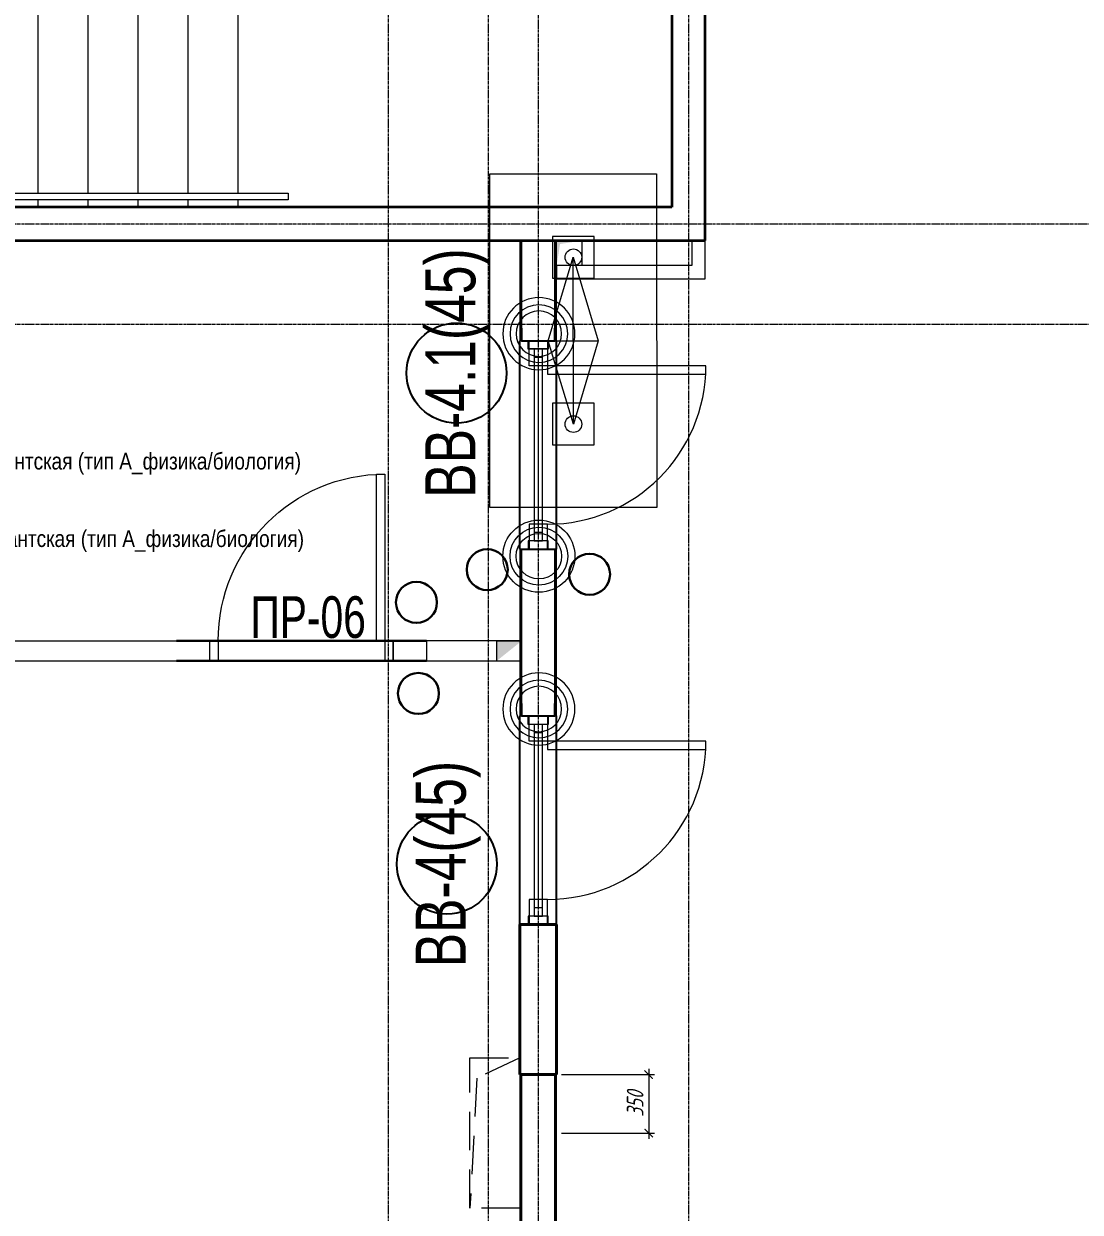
# Model space of a CAD drawing. Header units: millimetres. Extents: x -65509 to 912790, y 446 to 713294.
# Drawn here: x 439915 to 446251, y 555258 to 562383 of the extents above; entities that cross this region are included whole.
import ezdxf
from ezdxf.enums import TextEntityAlignment as Align

# ---------------------------------------------------------------- set-up
doc = ezdxf.new("R2010")
doc.units = ezdxf.units.MM
for name, pattern in [('CENTER2', [28.575, 19.05, -3.175, 3.175, -3.175]), ('HIDDEN', [9.525, 6.35, -3.175]), ('HIDDEN2', [4.7625, 3.175, -1.5875])]:
    doc.linetypes.add(name, pattern=pattern)
doc.layers.get('Defpoints').update_dxf_attribs({"color": 250})
for name, color, linetype, lineweight in [('A-AREA', 250, 'Continuous', 15), ('АР_Area', 250, 'Continuous', 5), ('АР_Витраж', 250, 'Continuous', 13), ('АР_Витраж марка', 250, 'Continuous', 9), ('АР_Двери', 5, 'Continuous', 9), ('АР_Двери_витраж', 250, 'Continuous', 9), ('АР_Колонны', 250, 'Continuous', 30), ('АР_площадь пом', 250, 'Continuous', 5), ('АР_Стены ЖБ', 250, 'Continuous', 35), ('АР_Стены кирпич', 250, 'Continuous', 20), ('АР_Стены ПЕНОблок', 250, 'Continuous', 20), ('АР_Тонкая', 250, 'Continuous', 5), ('АР_Ф_ЛК', 250, 'Continuous', 5), ('ВК_Шахты', 250, 'Continuous', 9), ('КМ_Фахверки', 250, 'Continuous', 25), ('ОВ_Классы', 250, 'Continuous', 0), ('ОВ_Отопление', 250, 'Continuous', 5), ('РД_Воронки с кровли', 250, 'Continuous', 18), ('РД_Оси_100', 250, 'Continuous', 0), ('РД_проем_инж перемыч_фахверк', 250, 'Continuous', 18), ('СКУД', 250, 'Continuous', 30)]:
    doc.layers.add(name, color=color, linetype=linetype, lineweight=lineweight)
for name, color, linetype, lineweight, plot in [('АР_Делит', 250, 'Continuous', 0, False), ('РД_Проем', 250, 'Continuous', 0, False), ('РД_проем_инж перемыч_подсчет', 250, 'Continuous', 30, False)]:
    doc.layers.add(name, color=color, linetype=linetype, lineweight=lineweight, plot=plot)
doc.layers.add('РД_Витраж_вн', color=250, linetype='Continuous')
doc.layers.add('РД_Перемычка инж проемов', color=250, linetype='Continuous')
doc.styles.add('Arial0', font='arial.ttf')
doc.styles.add('Arial_09', font='ARIALN.TTF', dxfattribs={"width": 0.9})
doc.styles.add('style1', font='ARIALN.TTF')
doc.styles.add('T_dim', font='romans.shx', dxfattribs={"width": 0.7, "oblique": 15})
doc.styles.add('ккк', font='isocpeur.ttf', dxfattribs={"width": 0.85, "oblique": 15})
doc.dimstyles.new('1-50', dxfattribs={"dimscale": 50, "dimtxt": 2, "dimasz": 1, "dimexe": 0.7, "dimexo": 0.6, "dimtad": 1, "dimdec": 0, "dimlfac": -1, "dimtxsty": 'T_dim', "dimblk1": 'ARCHTICK', "dimblk2": 'ARCHTICK', "dimsah": 1, "dimcen": 0, "dimdle": 0.7, "dimclrd": 256, "dimclre": 256, "dimadec": 0, "dimazin": 0, "dimtfac": 1, "dimtdec": 0, "dimtmove": 1, "dimatfit": 3, "dimfxl": 25, "dimlwd": -1, "dimlwe": -1, "dimarcsym": 2})

# ---------------------------------------------------------------- blocks, each defined once
blk = doc.blocks.new('ЛК_4000х8500_2эт')
at = {"color": 5}
for points in [[(6300, 3915), (2100, 3915), (2100, 3955), (6600, 3955), (6600, 3915), (6300, 3915)], [(3928.6, 45), (2100, 45), (2100, 85), (3946.2, 85)], [(4401.1, 85), (6600, 85), (6600, 45), (4383.4, 45)]]:
    blk.add_lwpolyline(points, dxfattribs=at)
at = {"layer": 'АР_Делит'}
blk.add_lwpolyline([(-200, 4000), (8300, 4000), (8300, 0), (-200, 0)], close=True, dxfattribs=at)
at = {"layer": 'АР_Ф_ЛК', "color": 5}
for p, q in [((2400, 4000), (2400, 3955)), ((2700, 4000), (2700, 3955)), ((3000, 4000), (3000, 3955)), ((3300, 4000), (3300, 3955)), ((3600, 4000), (3600, 3955)), ((3900, 4000), (3900, 3955)), ((4200, 4000), (4200, 3955)), ((4500, 4000), (4500, 3955)), ((4800, 4000), (4800, 3955)), ((5100, 4000), (5100, 3955)), ((5400, 4000), (5400, 3955)), ((5700, 4000), (5700, 3955)), ((6000, 4000), (6000, 3955)), ((6300, 4000), (6300, 3955)), ((2400, 3915), (2400, 2255)), ((2700, 3915), (2700, 2255)), ((3000, 3915), (3000, 2255)), ((3300, 3915), (3300, 2255)), ((3600, 3915), (3600, 2255)), ((3900, 3915), (3900, 2255)), ((4200, 3915), (4200, 2255)), ((4500, 3915), (4500, 2255)), ((4800, 3915), (4800, 2255)), ((5100, 3915), (5100, 2255)), ((5400, 3915), (5400, 2255)), ((5700, 3915), (5700, 2255)), ((6000, 3915), (6000, 2255)), ((6300, 3915), (6300, 2255)), ((2400, 2215), (2400, 2190)), ((2700, 2215), (2700, 2190)), ((3000, 2215), (3000, 2190)), ((3300, 2215), (3300, 2190)), ((3600, 2215), (3600, 2190)), ((3900, 2215), (3900, 2190)), ((4200, 2215), (4200, 2190)), ((4500, 2215), (4500, 2190)), ((4800, 2215), (4800, 2190)), ((5100, 2215), (5100, 2190)), ((5400, 2215), (5400, 2190)), ((5700, 2215), (5700, 2190)), ((6000, 2215), (6000, 2190)), ((6300, 2215), (6300, 2190)), ((2400, 2150), (2400, 1850)), ((6300, 2150), (6300, 1850)), ((2400, 1810), (2400, 1785)), ((2700, 1810), (2700, 1785)), ((3000, 1810), (3000, 1785)), ((3300, 1810), (3300, 1785)), ((3600, 1810), (3600, 1785)), ((3900, 1810), (3900, 1785)), ((4200, 1810), (4200, 1785)), ((4500, 1810), (4500, 1785)), ((5400, 1810), (5400, 1785)), ((5700, 1810), (5700, 1785)), ((6000, 1810), (6000, 1785)), ((6300, 1810), (6300, 1785)), ((2400, 1745), (2400, 85)), ((2700, 1745), (2700, 85)), ((3000, 1745), (3000, 85)), ((3300, 1745), (3300, 85)), ((3600, 1745), (3600, 85)), ((3900, 1745), (3900, 85)), ((4200, 1745), (4200, 660.7)), ((4500, 1745), (4500, 1341.4)), ((5400, 1745), (5400, 85)), ((5700, 1745), (5700, 85)), ((6000, 1745), (6000, 85)), ((6300, 1745), (6300, 85)), ((5100, 1670.8), (5100, 85)), ((4800, 912.3), (4800, 85)), ((4500, 309.5), (4500, 85)), ((2400, 45), (2400, 0)), ((2700, 45), (2700, 0)), ((3000, 45), (3000, 0)), ((3300, 45), (3300, 0)), ((3600, 45), (3600, 0)), ((3900, 45), (3900, 0)), ((4500, 45), (4500, 0)), ((4800, 45), (4800, 0)), ((5100, 45), (5100, 0)), ((5400, 45), (5400, 0)), ((5700, 45), (5700, 0)), ((6000, 45), (6000, 0)), ((6300, 45), (6300, 0))]:
    blk.add_line(p, q, dxfattribs=at)
at = {"layer": 'АР_Ф_ЛК'}
for points in [[(6300, 3085, 0, 150, 0), (5833.8, 3085, 0, 0, 0), (2400, 3085, 0, 0, 0)], [(2400, 915, 0, 150, 0), (2866.2, 915, 0, 0, 0), (4200, 915, 0, 0, 0)], [(4921.5, 915, 0, 150, 0), (5387.8, 915, 0, 0, 0), (6300, 915, 0, 0, 0)]]:
    blk.add_lwpolyline(points, format="xyseb", dxfattribs=at)
at = {"layer": 'АР_Ф_ЛК', "color": 5}
for points in [[(4677.9, 1745), (2245, 1745), (2245, 2255), (6455, 2255), (6455, 1745), (5132.7, 1745)], [(4695.5, 1785), (2285, 1785), (2285, 2215), (6415, 2215), (6415, 1785), (5150.3, 1785)], [(4706.5, 1810), (2310, 1810), (2310, 2190), (6390, 2190), (6390, 1810), (5161.3, 1810)]]:
    blk.add_lwpolyline(points, dxfattribs=at)
for points in [[(2350, 2150), (6350, 2150), (6350, 1850), (2350, 1850)], [(2400, 2150), (6300, 2150), (6300, 1850), (2400, 1850)]]:
    blk.add_lwpolyline(points, close=True, dxfattribs=at)
at = {"layer": 'АР_Ф_ЛК', "lineweight": 0}
for points in [[(4724.2, 1850), (4366.9, 1039.4), (4459.5, 862), (4173.5, 988), (4266.1, 810.6), (3908.8, 0)], [(5179, 1850), (4821.7, 1039.4), (4914.3, 862), (4628.3, 988), (4720.9, 810.6), (4363.6, 0)]]:
    blk.add_lwpolyline(points, dxfattribs=at)
blk = doc.blocks.new('otv пунктир')
at = {"linetype": 'HIDDEN', "ltscale": 0.07}
blk.add_lwpolyline([(0, 0), (0, 1), (1, 1), (1, 0)], close=True, dxfattribs=at)
blk.add_lwpolyline([(0, 1), (0.1346, 0.1366), (1, 0)], dxfattribs=at)
blk = doc.blocks.new('otv')
at = {"linetype": 'Continuous'}
blk.add_lwpolyline([(0, -1), (0, 0), (1, 0), (1, -1)], close=True, dxfattribs=at)
blk.add_solid([(0, -1), (0, 0), (0.135, -0.137), (1, 0)], dxfattribs=at)
blk = doc.blocks.new('Ф_пеноблок 200')
at = {"layer": 'АР_Делит', "color": 1}
for radius in [216.3, 173, 136.2]:
    blk.add_circle((103.4, -41.9), radius, dxfattribs=at)
at = {"layer": 'КМ_Фахверки'}
blk.add_lwpolyline([(0, -75), (0, 0), (200, 0), (200, -75)], dxfattribs=at)
blk = doc.blocks.new('СОШ_2200_АР_ОСИ_М100_28.05.24')
at = {"layer": 'РД_Оси_100', "linetype": 'CENTER2'}
for points in [[(52500, 139938.679), (52500, -5755), (52358.276, -6155)], [(53100, 139938.679), (53100, -5755), (52949.266, -6155)], [(54300, 139938.679), (54300, -6155)], [(53400, 70753.904), (53400, -5755), (53550, -6155)], [(43327.994, 54900), (71363.995, 54900)], [(43327.994, 54300), (71363.995, 54300)]]:
    blk.add_lwpolyline(points, dxfattribs=at)
blk = doc.blocks.new('_ArchTick')
at = {"color": 0, "linetype": 'ByBlock', "const_width": 0.15}
blk.add_lwpolyline([(-0.5, -0.5), (0.5, 0.5)], dxfattribs=at)
blk = doc.blocks.new('*D808')
at = {"layer": 'Defpoints', "color": 0, "lineweight": 25, "transparency": 16777216}
for p in [(443110.9, 556083.3), (443110.9, 555733.3), (443662.7, 555733.3)]:
    blk.add_point(p, dxfattribs=at)
at = {"layer": 'АР_Делит', "color": 0, "transparency": 16777216}
for p, q in [((443662.7, 556118.3), (443662.7, 555698.3)), ((443140.9, 556083.3), (443697.7, 556083.3)), ((443140.9, 555733.3), (443697.7, 555733.3))]:
    blk.add_line(p, q, dxfattribs=at)
at = {"layer": 'АР_Делит', "color": 0, "transparency": 16777216, "xscale": 50, "yscale": 50, "zscale": 50}
for p, rotation in [((443662.7, 556083.3), 90), ((443662.7, 555733.3), 270)]:
    blk.add_blockref('_ArchTick', p, dxfattribs=dict(at, rotation=rotation))
at = {"layer": 'АР_Делит', "color": 0, "transparency": 16777216, "insert": (443581.5, 555908.3), "char_height": 100, "attachment_point": 5, "rotation": 90, "style": 'T_dim'}
blk.add_mtext('350', dxfattribs=at)
blk = doc.blocks.new('A$Cd58bfb5e')
at = {"layer": 'РД_Воронки с кровли', "lineweight": 0, "ltscale": 2}
for p, q in [((-500, -0.3), (0, 149.7)), ((0, -150.3), (0, 149.8)), ((0, 149.7), (500, 0.3)), ((500, 0.3), (-500, -0.3)), ((500, 0.3), (0, -150.3)), ((0, -150.3), (-500, -0.3))]:
    blk.add_line(p, q, dxfattribs=at)
at = {"layer": 'РД_Воронки с кровли'}
for points in [[(1000, 500.3), (1000, -499.7), (-1000, -500.3), (-1000, 499.7)], [(625, -125.3), (625, 124.7), (375, 124.7), (375, -125.3)]]:
    blk.add_lwpolyline(points, close=True, dxfattribs=at)
at = {"layer": 'РД_Воронки с кровли', "linetype": 'Continuous', "lineweight": 0}
blk.add_lwpolyline([(-625, -125.3), (-375, -125.3), (-375, 124.7), (-625, 124.7)], close=True, dxfattribs=at)
at = {"layer": 'РД_Воронки с кровли', "lineweight": 0}
for centre in [(-500, 0.3), (500, 0.3)]:
    blk.add_circle(centre, 50, dxfattribs=at)
blk = doc.blocks.new('воронки с кровли')
at = {"layer": 'РД_Воронки с кровли', "lineweight": 70, "rotation": 269.9999999999999}
blk.add_blockref('A$Cd58bfb5e', (-177840.9, 246472.7), dxfattribs=at)
blk = doc.blocks.new('MOK-МаркаПом_овал_ареал')
for p, q in [((-2.986, 3.764), (3.522, 3.764)), ((-2.75, -3), (2.75, -3))]:
    blk.add_line(p, q)
for centre, radius, start, end in [((-2.986, 0.215), 3.55, 90, 270), ((3.522, 0.215), 3.55, 270, 90), ((-7.411, 0), 7.161, 0, 0.00095)]:
    blk.add_arc(centre, radius, start, end)
at = {"color": 0, "style": 'style1'}
blk.add_attdef('АР-ПОМЕЩЕНИЕ:НОМЕР', text='', height=3, dxfattribs=at).set_placement((0.261, 0), align=Align.MIDDLE)
blk = doc.blocks.new('MOK-МаркаПомещения1')
at = {"layer": 'A-AREA', "color": 0}
blk.add_line((-3.651, -1.944), (3.649, -1.944), dxfattribs=at)
at = {"layer": 'A-AREA', "color": 0, "style": 'style1'}
blk.add_attdef('АР-ПОМЕЩЕНИЕ:ПЛОЩАДЬ', text='', height=3, dxfattribs=at).set_placement((0, 0), align=Align.MIDDLE)
at = {"layer": 'Defpoints', "style": 'style1', "flags": 8}
blk.add_attdef('АР-ПОМЕЩЕНИЕ:НАИМЕНОВАНИЕ', text='', height=1, dxfattribs=at).set_placement((0, 2.956), align=Align.MIDDLE)
blk = doc.blocks.new('МаркаВитража1')
at = {"layer": 'Defpoints'}
blk.add_circle((0, 0), 3, dxfattribs=at)
at = {"color": 0, "linetype": 'ByBlock', "lineweight": -2, "style": 'Arial_09', "width": 0.9}
blk.add_attdef('АР-ОКНО:НАИМЕНОВАНИЕ', text='', height=3, dxfattribs=at).set_placement((0, 0), align=Align.MIDDLE)
blk = doc.blocks.new('MOK-МаркаПеремычки')
at = {"color": 0, "style": 'ккк', "oblique": 15, "width": 0.85}
blk.add_attdef('АР-ПРОЕМ:ПЕРЕМЫЧКА', text='', height=2.5, dxfattribs=at).set_placement((0, 0), align=Align.MIDDLE)

msp = doc.modelspace()

# ---------------------------------------------------------------- hatches: boundary and pattern name
at = {"layer": 'ОВ_Отопление', "linetype": 'Continuous', "lineweight": 5}
for points in [[(442900.882, 558683.318), (442750.882, 558683.318), (442825.882, 558623.318)], [(442750.882, 558683.318), (442750.882, 558563.318), (442825.882, 558623.318)]]:
    msp.add_hatch(color=256, dxfattribs=at).paths.add_polyline_path(points, flags=0)

# ---------------------------------------------------------------- linework, layer by layer
at = {"layer": 'АР_Витраж', "linetype": 'Continuous', "lineweight": 5}
for p, q in [((442890.882, 560484.318), (442890.882, 559234.318)), ((442890.882, 560483.318), (442890.882, 559233.318)), ((443110.882, 560484.318), (443110.882, 559234.318)), ((443110.882, 560483.318), (443110.882, 559233.318)), ((442890.882, 558233.318), (442890.882, 556983.318)), ((442890.882, 558233.318), (442890.882, 556983.318)), ((443110.882, 558233.318), (443110.882, 556983.318)), ((443110.882, 558233.318), (443110.882, 556983.318))]:
    msp.add_line(p, q, dxfattribs=at)
at = {"layer": 'АР_Витраж', "linetype": 'Continuous', "lineweight": 13}
for p, q in [((443025.882, 560384.318), (442975.882, 560384.318)), ((443025.882, 560383.318), (442975.882, 560383.318)), ((443000.882, 560384.318), (443000.882, 559334.318)), ((443000.882, 560383.318), (443000.882, 559333.318)), ((443025.882, 559334.318), (442975.882, 559334.318)), ((443025.882, 559333.318), (442975.882, 559333.318)), ((443025.882, 558133.318), (442975.882, 558133.318)), ((443025.882, 558133.318), (442975.882, 558133.318)), ((443000.882, 558133.318), (443000.882, 557083.318)), ((443000.882, 558133.318), (443000.882, 557083.318)), ((443025.882, 557083.318), (442975.882, 557083.318)), ((443025.882, 557083.318), (442975.882, 557083.318))]:
    msp.add_line(p, q, dxfattribs=at)
for points in [[(442940.882, 560434.318), (442940.882, 560484.318), (443060.882, 560484.318), (443060.882, 560434.318)], [(442940.882, 560433.318), (442940.882, 560483.318), (443060.882, 560483.318), (443060.882, 560433.318)], [(443025.882, 560434.318), (442975.882, 560434.318), (442975.882, 559284.318), (443025.882, 559284.318)], [(443025.882, 560433.318), (442975.882, 560433.318), (442975.882, 559283.318), (443025.882, 559283.318)], [(442940.882, 559284.318), (442940.882, 559234.318), (443060.882, 559234.318), (443060.882, 559284.318)], [(442940.882, 559283.318), (442940.882, 559233.318), (443060.882, 559233.318), (443060.882, 559283.318)], [(442940.882, 558183.318), (442940.882, 558233.318), (443060.882, 558233.318), (443060.882, 558183.318)], [(442940.882, 558183.318), (442940.882, 558233.318), (443060.882, 558233.318), (443060.882, 558183.318)], [(443025.882, 558183.318), (442975.882, 558183.318), (442975.882, 557033.318), (443025.882, 557033.318)], [(443025.882, 558183.318), (442975.882, 558183.318), (442975.882, 557033.318), (443025.882, 557033.318)], [(442940.882, 557033.318), (442940.882, 556983.318), (443060.882, 556983.318), (443060.882, 557033.318)], [(442940.882, 557033.318), (442940.882, 556983.318), (443060.882, 556983.318), (443060.882, 557033.318)]]:
    msp.add_lwpolyline(points, close=True, dxfattribs=at)
at = {"layer": 'АР_Двери', "linetype": 'Continuous', "lineweight": 9}
for points in [[(442080.882, 558683.318), (442030.882, 558683.318), (442030.882, 559683.318), (442080.882, 559683.318)], [(441080.882, 558563.318), (441030.882, 558563.318), (441030.882, 558683.318), (441080.882, 558683.318)], [(442080.882, 558563.318), (442130.882, 558563.318), (442130.882, 558683.318), (442080.882, 558683.318)]]:
    msp.add_lwpolyline(points, close=True, dxfattribs=at)
at = {"layer": 'АР_Двери', "linetype": 'Continuous', "lineweight": 9, "extrusion": (0, 0, -1)}
msp.add_arc((-442080.882, 558683.318), 1000, 0, 90, dxfattribs=at)
at = {"layer": 'АР_Двери_витраж', "linetype": 'Continuous', "lineweight": 9}
for points in [[(442945.882, 560333.318), (442945.882, 560483.318), (443055.882, 560483.318), (443055.882, 560333.318)], [(443055.882, 560333.318), (443055.882, 560283.318), (444005.882, 560283.318), (444005.882, 560333.318)], [(442945.882, 559383.318), (442945.882, 559233.318), (443055.882, 559233.318), (443055.882, 559383.318)], [(442945.882, 558083.318), (442945.882, 558233.318), (443055.882, 558233.318), (443055.882, 558083.318)], [(443055.882, 558083.318), (443055.882, 558033.318), (444005.882, 558033.318), (444005.882, 558083.318)], [(442945.882, 557133.318), (442945.882, 556983.318), (443055.882, 556983.318), (443055.882, 557133.318)]]:
    msp.add_lwpolyline(points, close=True, dxfattribs=at)
for centre in [(443055.882, 560333.318), (443055.882, 558083.318)]:
    msp.add_arc(centre, 950, 270, 0, dxfattribs=at)
at = {"layer": 'АР_Колонны', "linetype": 'HIDDEN2', "lineweight": 25}
for p, q in [((442890.882, 556983.318), (443110.882, 556983.318)), ((442890.882, 556083.318), (442890.882, 556983.318)), ((443110.882, 556983.318), (443110.882, 556083.318)), ((443110.882, 556083.318), (442890.882, 556083.318))]:
    msp.add_line(p, q, dxfattribs=at)
at = {"layer": 'АР_Колонны', "linetype": 'Continuous', "lineweight": 35}
for p, q in [((443110.882, 556983.318), (442890.882, 556983.318)), ((442890.882, 556983.318), (442890.882, 556083.318)), ((443110.882, 556083.318), (443110.882, 556983.318)), ((442890.882, 556083.318), (443110.882, 556083.318))]:
    msp.add_line(p, q, dxfattribs=at)
at = {"layer": 'АР_Стены ЖБ', "linetype": 'Continuous', "lineweight": 35}
for p, q in [((443800.882, 563183.318), (443800.882, 561283.318)), ((444000.882, 561083.318), (444000.882, 563183.318)), ((443800.882, 561283.318), (435300.882, 561283.318)), ((435100.882, 561083.318), (444000.882, 561083.318))]:
    msp.add_line(p, q, dxfattribs=at)
at = {"layer": 'АР_Стены ЖБ', "linetype": 'Continuous', "lineweight": 40}
for p, q in [((443110.882, 556983.318), (442890.882, 556983.318)), ((442890.882, 556983.318), (442890.882, 556083.318)), ((443110.882, 556083.318), (443110.882, 556983.318)), ((442890.882, 556083.318), (443110.882, 556083.318))]:
    msp.add_line(p, q, dxfattribs=at)
at = {"layer": 'АР_Стены кирпич', "linetype": 'Continuous', "lineweight": 20}
for p, q in [((435300.882, 558683.318), (441030.882, 558683.318)), ((441030.882, 558563.318), (441030.882, 558683.318)), ((442130.882, 558683.318), (442130.882, 558563.318)), ((442900.882, 558683.318), (442130.882, 558683.318)), ((442900.882, 558563.318), (442900.882, 558683.318)), ((435300.882, 558563.318), (441030.882, 558563.318)), ((442130.882, 558563.318), (442900.882, 558563.318))]:
    msp.add_line(p, q, dxfattribs=at)
at = {"layer": 'АР_Стены кирпич', "linetype": 'Continuous', "lineweight": 0}
for p, q in [((440830.882, 558681.187), (440830.882, 558683.318)), ((442330.882, 558683.318), (442330.882, 558563.318))]:
    msp.add_line(p, q, dxfattribs=at)
at = {"layer": 'АР_Стены ПЕНОблок', "linetype": 'Continuous', "lineweight": 20}
for p, q in [((443100.882, 561083.318), (442900.882, 561083.318)), ((442900.882, 561083.318), (442900.882, 560484.318)), ((443100.882, 560484.318), (443100.882, 561083.318)), ((444000.882, 561083.318), (443920.882, 561083.318)), ((443920.882, 561083.318), (443920.882, 560933.318)), ((444000.882, 560853.318), (444000.882, 561083.318)), ((443920.882, 560933.318), (443110.882, 560933.318)), ((443110.882, 560933.318), (443110.882, 560853.318)), ((443110.882, 560853.318), (444000.882, 560853.318)), ((442900.882, 560484.318), (443100.882, 560484.318)), ((443100.882, 559233.318), (442900.882, 559233.318)), ((442900.882, 559233.318), (442900.882, 558233.318)), ((443100.882, 558233.318), (443100.882, 559233.318)), ((442900.882, 558233.318), (443100.882, 558233.318)), ((443100.882, 556983.318), (442900.882, 556983.318)), ((442900.882, 556983.318), (442900.882, 556982.318)), ((442900.882, 556982.318), (443100.882, 556982.318)), ((443100.882, 556982.318), (443100.882, 556983.318)), ((443100.882, 556083.318), (442900.882, 556083.318)), ((442900.882, 556083.318), (442900.882, 552783.318)), ((443100.882, 552783.318), (443100.882, 556083.318))]:
    msp.add_line(p, q, dxfattribs=at)
at = {"layer": 'АР_Тонкая', "linetype": 'Continuous', "lineweight": 0}
for p, q in [((442900.882, 561083.318), (442890.882, 561083.318)), ((442890.882, 561083.318), (442890.882, 560484.318)), ((442900.882, 560484.318), (442900.882, 561083.318)), ((443110.882, 561083.318), (443100.882, 561083.318)), ((443100.882, 561083.318), (443100.882, 560484.318)), ((443110.882, 560484.318), (443110.882, 561083.318)), ((442890.882, 560484.318), (442900.882, 560484.318)), ((443100.882, 560484.318), (443110.882, 560484.318)), ((442900.882, 559233.318), (442890.882, 559233.318)), ((442890.882, 559233.318), (442890.882, 558233.318)), ((442900.882, 558233.318), (442900.882, 559233.318)), ((443110.882, 559233.318), (443100.882, 559233.318)), ((443100.882, 559233.318), (443100.882, 558233.318)), ((443110.882, 558233.318), (443110.882, 559233.318)), ((442890.882, 558233.318), (442900.882, 558233.318)), ((443100.882, 558233.318), (443110.882, 558233.318)), ((442900.882, 556983.318), (442890.882, 556983.318)), ((442890.882, 556983.318), (442890.882, 556982.318)), ((442890.882, 556982.318), (442900.882, 556982.318)), ((442900.882, 556982.318), (442900.882, 556983.318)), ((443110.882, 556983.318), (443100.882, 556983.318)), ((443100.882, 556983.318), (443100.882, 556982.318)), ((443100.882, 556982.318), (443110.882, 556982.318)), ((443110.882, 556982.318), (443110.882, 556983.318)), ((442900.882, 556083.318), (442890.882, 556083.318)), ((442890.882, 556083.318), (442890.882, 552783.318)), ((442900.882, 552783.318), (442900.882, 556083.318)), ((443110.882, 556083.318), (443100.882, 556083.318)), ((443100.882, 556083.318), (443100.882, 552783.318)), ((443110.882, 552783.318), (443110.882, 556083.318))]:
    msp.add_line(p, q, dxfattribs=at)
at = {"layer": 'ОВ_Отопление', "linetype": 'Continuous', "lineweight": 9}
for p, q in [((442750.882, 558683.318), (442900.882, 558683.318)), ((442750.882, 558683.318), (442750.882, 558563.318)), ((442900.882, 558683.318), (442900.882, 558563.318)), ((442750.882, 558563.318), (442900.882, 558563.318))]:
    msp.add_line(p, q, dxfattribs=at)
at = {"layer": 'РД_Витраж_вн', "linetype": 'Continuous', "lineweight": -3}
for p, q in [((442890.882, 559233.318), (442890.882, 560483.318)), ((443110.882, 559233.318), (443110.882, 560483.318)), ((442890.882, 556983.318), (442890.882, 558233.318)), ((443110.882, 556983.318), (443110.882, 558233.318))]:
    msp.add_line(p, q, dxfattribs=at)
at = {"layer": 'РД_Проем', "linetype": 'Continuous', "lineweight": 0}
for p, q in [((442890.882, 559233.318), (442890.882, 560483.318)), ((443110.882, 559233.318), (443110.882, 560483.318)), ((441030.882, 558683.318), (442130.882, 558683.318)), ((441030.882, 558563.318), (442130.882, 558563.318)), ((442890.882, 556983.318), (442890.882, 558233.318)), ((443110.882, 556983.318), (443110.882, 558233.318))]:
    msp.add_line(p, q, dxfattribs=at)
at = {"layer": 'РД_проем_инж перемыч_подсчет', "linetype": 'Continuous', "lineweight": 30}
for p, q in [((442330.882, 558683.318), (440830.882, 558683.318)), ((442330.882, 558563.318), (440830.882, 558563.318))]:
    msp.add_line(p, q, dxfattribs=at)
at = {"layer": 'РД_проем_инж перемыч_фахверк', "linetype": 'Continuous', "lineweight": 18}
for p, q in [((442890.882, 560484.318), (442890.882, 559234.318)), ((443110.882, 560484.318), (443110.882, 559234.318)), ((442890.882, 558233.318), (442890.882, 556983.318)), ((443110.882, 558233.318), (443110.882, 556983.318))]:
    msp.add_line(p, q, dxfattribs=at)
at = {"layer": 'СКУД'}
for centre in [(442694.3, 559110.631), (443308.275, 559082.927), (442269.995, 558914.596), (442282.045, 558368.526)]:
    msp.add_circle(centre, 122.942, dxfattribs=at)

# ---------------------------------------------------------------- block references
at = {"layer": 'АР_Area', "linetype": 'Continuous', "lineweight": 5}
ref = msp.add_blockref('MOK-МаркаПом_овал_ареал', (439016.979, 560231.349), dxfattribs=dict(at, xscale=100, yscale=100, zscale=100))
ref.add_attrib('АР-ПОМЕЩЕНИЕ:НОМЕР', '4.024', dxfattribs={"layer": '0', "color": 0, "height": 350, "style": 'style1'}).set_placement((439016.979, 560231.349), align=Align.MIDDLE)
ref.add_attrib('АР-ПОМЕЩЕНИЕ:НАИМЕНОВАНИЕ', 'Специализированный учебный кабинет естествознания. Лаборантская (тип А_физика/биология) ', dxfattribs={"layer": 'Defpoints', "color": 2, "height": 100, "style": 'style1'}).set_placement((439007.564, 559749.956), align=Align.MIDDLE)
at = {"layer": 'АР_Витраж марка', "linetype": 'Continuous', "lineweight": 9, "xscale": 100, "yscale": 100, "zscale": 100, "rotation": 90}
for p, values in [((442510.337, 560289.243), {'АР-ОКНО:НАИМЕНОВАНИЕ': 'ВВ-4.1(45)'}), ((442452.571, 557345.36), {'АР-ОКНО:НАИМЕНОВАНИЕ': 'ВВ-4(45)'})]:
    msp.add_blockref('МаркаВитража1', p, dxfattribs=at).add_auto_attribs(values)
at = {"layer": 'АР_площадь пом', "linetype": 'Continuous', "lineweight": 5}
ref = msp.add_blockref('MOK-МаркаПомещения1', (439025.501, 558989.828), dxfattribs=dict(at, xscale=100, yscale=100, zscale=100))
ref.add_attrib('АР-ПОМЕЩЕНИЕ:НАИМЕНОВАНИЕ', 'Специализированный учебный кабинет естествознания. Лаборантская (тип А_физика/биология) ', dxfattribs={"layer": 'Defpoints', "height": 100, "style": 'style1'}).set_placement((439025.501, 559285.391), align=Align.MIDDLE)
ref.add_attrib('АР-ПОМЕЩЕНИЕ:ПЛОЩАДЬ', '18.22', dxfattribs={"layer": 'A-AREA', "color": 0, "height": 300, "style": 'style1'}).set_placement((439025.501, 558989.828), align=Align.MIDDLE)
at = {"layer": 'АР_Ф_ЛК', "rotation": 180}
msp.add_blockref('ЛК_4000х8500_2эт', (443600.882, 565283.318), dxfattribs=at)
at = {"layer": 'ВК_Шахты', "xscale": 150, "yscale": 150}
msp.add_blockref('otv', (443110.882, 561083.318), dxfattribs=at)
at = {"layer": 'КМ_Фахверки', "xscale": -1, "rotation": 180}
for p in [(442900.882, 560483.318), (442900.882, 558233.318)]:
    msp.add_blockref('Ф_пеноблок 200', p, dxfattribs=at)
at = {"layer": 'КМ_Фахверки'}
msp.add_blockref('Ф_пеноблок 200', (442900.882, 559233.318), dxfattribs=at)
at = {"layer": 'ОВ_Классы', "xscale": 900, "yscale": 300, "rotation": 270}
msp.add_blockref('otv пунктир', (442590.882, 556183.318), dxfattribs=at)
at = {"layer": 'РД_Воронки с кровли', "lineweight": 0}
msp.add_blockref('воронки с кровли', (621051.707, 314010.479), dxfattribs=at)
at = {"layer": 'РД_Оси_100'}
msp.add_blockref('СОШ_2200_АР_ОСИ_М100_28.05.24', (389600.882, 506283.318), dxfattribs=at)
at = {"layer": 'РД_Перемычка инж проемов', "linetype": 'Continuous', "lineweight": -3}
ref = msp.add_blockref('MOK-МаркаПеремычки', (441620.649, 558826.399, 200), dxfattribs=dict(at, xscale=100, yscale=100, zscale=100))
ref.add_attrib('АР-ПРОЕМ:ПЕРЕМЫЧКА', 'ПР-06', dxfattribs={"layer": '0', "color": 0, "height": 250, "style": 'Arial0', "width": 0.7}).set_placement((441620.649, 558826.399, 200), align=Align.MIDDLE)

# ---------------------------------------------------------------- dimensions: what is measured, and where the dimension line sits
at = {"layer": 'АР_Делит'}
dim = msp.add_linear_dim(base=(443662.741, 555733.318), p1=(443110.882, 556083.318), p2=(443110.882, 555733.318), angle=90, dimstyle='1-50', override={"dimclrd": 0, "dimclre": 0}, dxfattribs=at)
dim.commit()
dim.dimension.update_dxf_attribs({"geometry": '*D808', "text_midpoint": (443581.491, 555908.318)})

doc.saveas('drawing.dxf')
